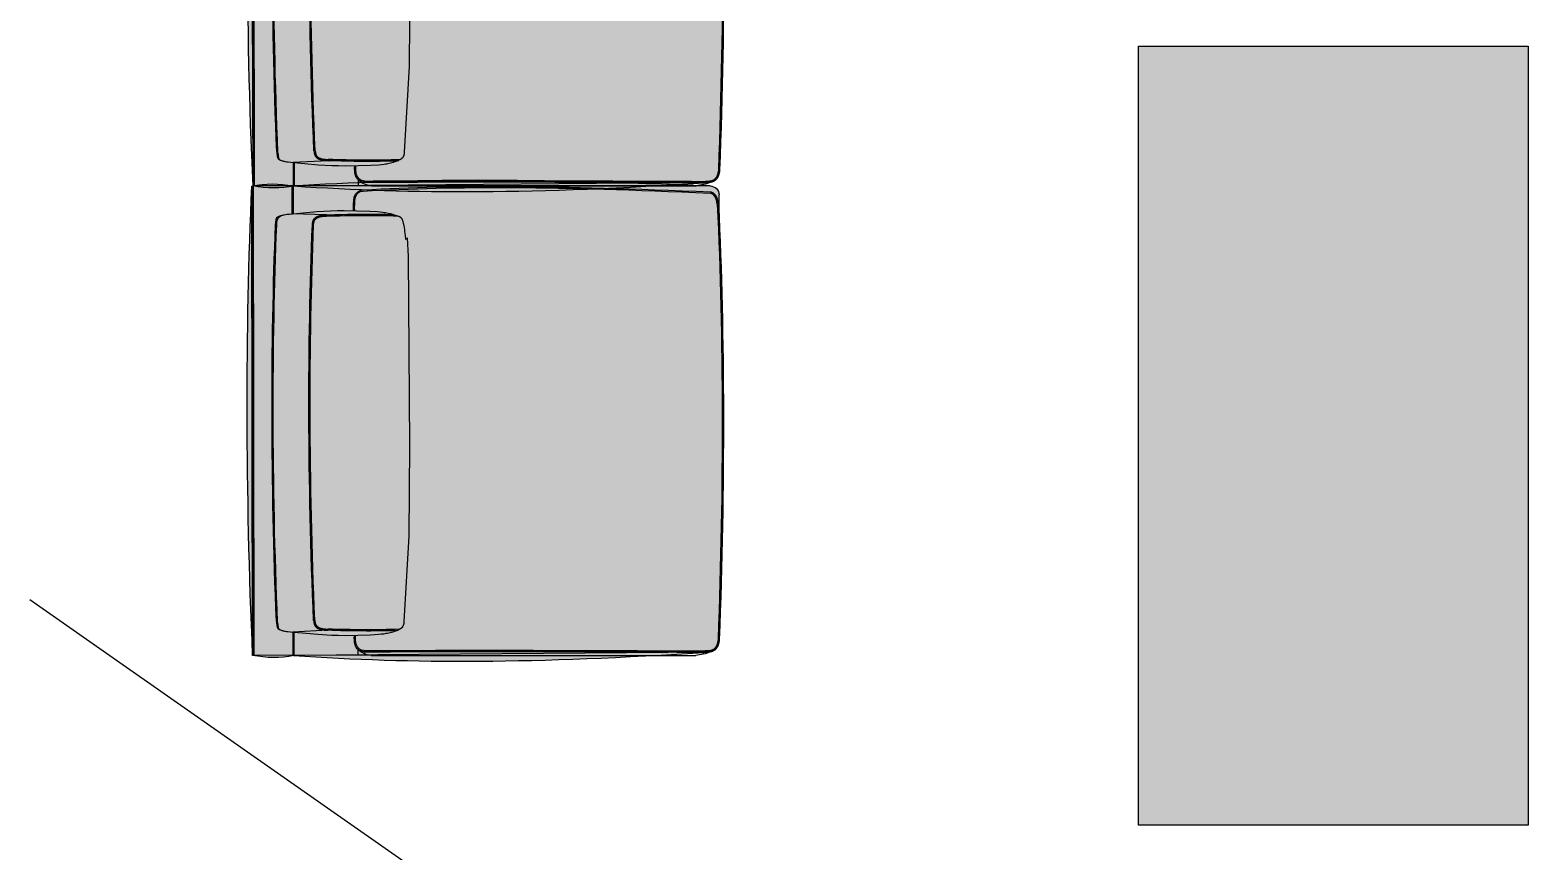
# Model space of a CAD drawing. Header units: millimetres. Extents: x -1 to 5416, y -1238 to 1407.
# Drawn here: x 387.351 to 390.811, y 1403.674 to 1405.571 of the extents above; entities that cross this region are included whole.
import ezdxf

# ---------------------------------------------------------------- set-up
doc = ezdxf.new("R2010")
doc.units = ezdxf.units.MM
doc.header["$MEASUREMENT"] = 0
doc.layers.add('A-FURN', color=32, linetype='Continuous')
doc.layers.add('Areas', color=6, linetype='Continuous', plot=False)
doc.layers.add('H-BLOCKS', color=7, linetype='Continuous', true_color=0xffffff)

# ---------------------------------------------------------------- blocks, each defined once
blk = doc.blocks.new('*U65')
at = {"layer": 'H-BLOCKS'}
h = blk.add_hatch(color=256, dxfattribs=at)
h.dxf.hatch_style = 1
h.paths.add_polyline_path([(0, 0), (0, -0.9), (1.8, -0.9), (1.8, 0)])
blk.add_lwpolyline([(0, 0), (0, -0.9), (1.8, -0.9), (1.8, 0)], close=True)
blk = doc.blocks.new('LINTELOO central elem')
at = {"layer": 'H-BLOCKS'}
h = blk.add_hatch(color=256, dxfattribs=at)
h.dxf.hatch_style = 1
h.set_gradient(color1=(255, 255, 255), one_color=1, tint=1)
edge = h.paths.add_edge_path()
edge.add_spline(control_points=[(4.3556, 28.4318), (4.3726, 28.8125), (4.3726, 29.0682), (4.3555, 29.3231)], knot_values=[0, 0, 0, 0, 1, 1, 1, 1], degree=3, periodic=0)
edge.add_spline(control_points=[(4.3555, 29.3231), (4.3616, 29.3495), (4.3615, 29.3794), (4.3555, 29.4084)], knot_values=[0, 0, 0, 0, 1, 1, 1, 1], degree=3, periodic=0)
edge.add_spline(control_points=[(4.3555, 29.4084), (4.0505, 29.4219), (3.7027, 29.4219), (3.3554, 29.4066)], knot_values=[0, 0, 0, 0, 1, 1, 1, 1], degree=3, periodic=0)
edge.add_spline(control_points=[(3.3554, 29.4066), (3.3494, 29.3779), (3.3493, 29.3483), (3.3551, 29.3196)], knot_values=[0.010186, 0.010186, 0.010186, 0.010186, 1, 1, 1, 1], degree=3, periodic=0)
edge.add_spline(control_points=[(3.3551, 29.3196), (3.3379, 29.0647), (3.3379, 28.809), (3.3624, 28.4341)], knot_values=[0, 0, 0, 0, 1, 1, 1, 1], degree=3, periodic=0)
edge.add_line((3.3624, 28.4341), (3.3626, 28.4329))
edge.add_line((3.3626, 28.4329), (3.3626, 28.4323))
edge.add_line((3.3626, 28.4323), (3.3627, 28.4317))
edge.add_line((3.3627, 28.4317), (3.3628, 28.4311))
edge.add_line((3.3628, 28.4311), (3.3629, 28.4306))
edge.add_line((3.3629, 28.4306), (3.363, 28.43))
edge.add_line((3.363, 28.43), (3.3632, 28.4294))
edge.add_line((3.3632, 28.4294), (3.3633, 28.4289))
edge.add_line((3.3633, 28.4289), (3.3635, 28.4283))
edge.add_line((3.3635, 28.4283), (3.3637, 28.4277))
edge.add_line((3.3637, 28.4277), (3.3638, 28.4272))
edge.add_line((3.3638, 28.4272), (3.364, 28.4267))
edge.add_line((3.364, 28.4267), (3.3643, 28.4261))
edge.add_line((3.3643, 28.4261), (3.3645, 28.4256))
edge.add_line((3.3645, 28.4256), (3.3648, 28.4251))
edge.add_line((3.3648, 28.4251), (3.365, 28.4246))
edge.add_line((3.365, 28.4246), (3.3652, 28.4243))
edge.add_line((3.3652, 28.4243), (3.3653, 28.4241))
edge.add_line((3.3653, 28.4241), (3.3655, 28.4238))
edge.add_line((3.3655, 28.4238), (3.3657, 28.4235))
edge.add_line((3.3657, 28.4235), (3.3659, 28.4232))
edge.add_line((3.3659, 28.4232), (3.3661, 28.4229))
edge.add_line((3.3661, 28.4229), (3.3663, 28.4226))
edge.add_line((3.3663, 28.4226), (3.3665, 28.4223))
edge.add_line((3.3665, 28.4223), (3.3668, 28.422))
edge.add_line((3.3668, 28.422), (3.367, 28.4217))
edge.add_line((3.367, 28.4217), (3.3672, 28.4215))
edge.add_line((3.3672, 28.4215), (3.3675, 28.4212))
edge.add_line((3.3675, 28.4212), (3.3677, 28.4209))
edge.add_line((3.3677, 28.4209), (3.368, 28.4207))
edge.add_line((3.368, 28.4207), (3.3685, 28.4202))
edge.add_line((3.3685, 28.4202), (3.369, 28.4197))
edge.add_line((3.369, 28.4197), (3.3696, 28.4192))
edge.add_line((3.3696, 28.4192), (3.3702, 28.4187))
edge.add_line((3.3702, 28.4187), (3.3708, 28.4183))
edge.add_line((3.3708, 28.4183), (3.3714, 28.4178))
edge.add_line((3.3714, 28.4178), (3.372, 28.4174))
edge.add_line((3.372, 28.4174), (3.3726, 28.417))
edge.add_line((3.3726, 28.417), (3.3732, 28.4167))
edge.add_line((3.3732, 28.4167), (3.3739, 28.4163))
edge.add_line((3.3739, 28.4163), (3.3743, 28.4161))
edge.add_line((3.3743, 28.4161), (3.3748, 28.4159))
edge.add_line((3.3748, 28.4159), (3.3752, 28.4157))
edge.add_line((3.3752, 28.4157), (3.3757, 28.4155))
edge.add_line((3.3757, 28.4155), (3.3762, 28.4153))
edge.add_line((3.3762, 28.4153), (3.3766, 28.4151))
edge.add_line((3.3766, 28.4151), (3.3775, 28.4148))
edge.add_line((3.3775, 28.4148), (3.3785, 28.4145))
edge.add_line((3.3785, 28.4145), (3.3794, 28.4142))
edge.add_line((3.3794, 28.4142), (3.3804, 28.414))
edge.add_line((3.3804, 28.414), (3.3814, 28.4137))
edge.add_line((3.3814, 28.4137), (3.3823, 28.4135))
edge.add_line((3.3823, 28.4135), (3.3833, 28.4133))
edge.add_line((3.3833, 28.4133), (3.3853, 28.413))
edge.add_line((3.3853, 28.413), (3.3893, 28.4124))
edge.add_spline(control_points=[(3.3893, 28.4124), (3.7125, 28.4004), (4.036, 28.4004), (4.2841, 28.4129)], knot_values=[0, 0, 0, 0, 1, 1, 1, 1], degree=3, periodic=0)
edge.add_line((4.2841, 28.4129), (4.3367, 28.4129))
edge.add_spline(control_points=[(4.3367, 28.4129), (4.3471, 28.4129), (4.3556, 28.4213), (4.3556, 28.4318)], knot_values=[0, 0, 0, 0, 1, 1, 1, 1], degree=3, periodic=0)
at = {"layer": 'A-FURN'}
for p, q in [((3.3554, 29.4066), (4.313, 29.4084)), ((3.3555, 29.1522), (3.3554, 29.404))]:
    blk.add_line(p, q, dxfattribs=at)
for points in [[(4.3555, 29.4084), (3.3554, 29.4066)], [(4.356, 29.4058), (3.3554, 29.404)], [(3.4066, 29.3347), (3.4062, 29.3319)], [(3.407, 29.3375), (3.4066, 29.3347)], [(3.4073, 29.3389), (3.407, 29.3375)], [(3.4076, 29.3403), (3.4073, 29.3389)], [(3.4079, 29.3417), (3.4076, 29.3403)], [(3.4083, 29.3431), (3.4079, 29.3417)], [(3.4087, 29.3445), (3.4083, 29.3431)], [(3.4092, 29.3459), (3.4087, 29.3445)], [(3.4097, 29.3472), (3.4092, 29.3459)], [(3.4103, 29.3486), (3.4097, 29.3472)], [(3.4105, 29.3492), (3.4103, 29.3486)], [(3.4108, 29.3498), (3.4105, 29.3492)], [(3.411, 29.3501), (3.4108, 29.3498)], [(3.4111, 29.3504), (3.411, 29.3501)], [(3.4113, 29.3507), (3.4111, 29.3504)], [(3.4114, 29.351), (3.4113, 29.3507)], [(3.4116, 29.3512), (3.4114, 29.351)], [(3.4115, 29.351), (3.4114, 29.3509)], [(3.4116, 29.3511), (3.4115, 29.351)], [(3.4115, 29.351), (3.4115, 29.351)], [(3.4118, 29.3515), (3.4116, 29.3512)], [(3.4117, 29.3511), (3.4116, 29.3511)], [(3.4118, 29.3511), (3.4117, 29.3511)], [(3.4119, 29.3516), (3.4118, 29.3515)], [(3.4119, 29.3513), (3.4118, 29.3512)], [(3.4118, 29.3512), (3.4118, 29.3511)], [(3.412, 29.3518), (3.4119, 29.3516)], [(3.4121, 29.3513), (3.4119, 29.3513)], [(3.4121, 29.3519), (3.412, 29.3518)], [(3.4122, 29.352), (3.4121, 29.3519)], [(3.4122, 29.3514), (3.4121, 29.3513)], [(3.4123, 29.3521), (3.4122, 29.352)], [(3.4124, 29.3515), (3.4122, 29.3514)], [(3.4124, 29.3523), (3.4123, 29.3521)], [(3.4125, 29.3524), (3.4124, 29.3523)], [(3.4125, 29.3515), (3.4124, 29.3515)], [(3.4126, 29.3525), (3.4125, 29.3524)], [(3.4127, 29.3516), (3.4125, 29.3515)], [(3.4127, 29.3526), (3.4126, 29.3525)], [(3.4128, 29.3527), (3.4127, 29.3526)], [(3.4128, 29.3517), (3.4127, 29.3516)], [(3.4129, 29.3528), (3.4128, 29.3527)], [(3.413, 29.3517), (3.4128, 29.3517)], [(3.4131, 29.3529), (3.4129, 29.3528)], [(3.4132, 29.3518), (3.413, 29.3517)], [(3.4132, 29.353), (3.4131, 29.3529)], [(3.4133, 29.3531), (3.4132, 29.353)], [(3.4136, 29.3519), (3.4132, 29.3518)], [(3.4134, 29.3532), (3.4133, 29.3531)], [(3.4136, 29.3533), (3.4134, 29.3532)], [(3.4137, 29.3534), (3.4136, 29.3533)], [(3.414, 29.352), (3.4136, 29.3519)], [(3.4138, 29.3534), (3.4137, 29.3534)], [(3.414, 29.3535), (3.4138, 29.3534)], [(3.4141, 29.3536), (3.414, 29.3535)], [(3.4145, 29.3521), (3.414, 29.352)], [(3.4143, 29.3537), (3.4141, 29.3536)], [(3.4144, 29.3537), (3.4143, 29.3537)], [(3.4146, 29.3538), (3.4144, 29.3537)], [(3.4155, 29.3523), (3.4145, 29.3521)], [(3.4147, 29.3539), (3.4146, 29.3538)], [(3.415, 29.354), (3.4147, 29.3539)], [(3.4153, 29.3541), (3.415, 29.354)], [(3.4156, 29.3542), (3.4153, 29.3541)], [(3.4167, 29.3525), (3.4155, 29.3523)], [(3.416, 29.3543), (3.4156, 29.3542)], [(3.4163, 29.3544), (3.416, 29.3543)], [(3.4166, 29.3545), (3.4163, 29.3544)], [(3.4173, 29.3546), (3.4166, 29.3545)], [(3.4184, 29.3528), (3.4167, 29.3525)], [(3.4179, 29.3548), (3.4173, 29.3546)], [(3.4193, 29.355), (3.4179, 29.3548)], [(3.4204, 29.353), (3.4184, 29.3528)], [(3.4206, 29.3552), (3.4193, 29.355)], [(3.4255, 29.3535), (3.4204, 29.353)], [(3.422, 29.3554), (3.4206, 29.3552)], [(3.4233, 29.3556), (3.422, 29.3554)], [(3.4286, 29.3561), (3.4233, 29.3556)], [(4.2726, 29.3553), (4.2749, 29.3553)], [(4.2727, 29.3579), (4.278, 29.3574)], [(4.2749, 29.3553), (4.2761, 29.3552)], [(4.2761, 29.3552), (4.2772, 29.3552)], [(4.2772, 29.3552), (4.2778, 29.3551)], [(4.2778, 29.3551), (4.2784, 29.3551)], [(4.278, 29.3574), (4.2794, 29.3572)], [(4.2784, 29.3551), (4.2789, 29.355)], [(4.2789, 29.355), (4.2795, 29.3549)], [(4.2794, 29.3572), (4.2807, 29.357)], [(4.2795, 29.3549), (4.2801, 29.3548)], [(4.2801, 29.3548), (4.2806, 29.3547)], [(4.2806, 29.3547), (4.2812, 29.3546)], [(4.2807, 29.357), (4.2821, 29.3568)], [(4.2812, 29.3546), (4.2817, 29.3545)], [(4.2817, 29.3545), (4.2823, 29.3543)], [(4.2821, 29.3568), (4.2834, 29.3566)], [(4.2823, 29.3543), (4.2828, 29.3541)], [(4.2828, 29.3541), (4.2833, 29.354)], [(4.2833, 29.354), (4.2838, 29.3538)], [(4.2834, 29.3566), (4.2841, 29.3564)], [(4.2838, 29.3538), (4.2844, 29.3535)], [(4.2841, 29.3564), (4.2847, 29.3563)], [(4.2844, 29.3535), (4.2849, 29.3533)], [(4.2847, 29.3563), (4.2851, 29.3562)], [(4.2849, 29.3533), (4.2854, 29.3531)], [(4.2851, 29.3562), (4.2854, 29.3561)], [(4.2854, 29.3561), (4.2857, 29.356)], [(4.2854, 29.3531), (4.2858, 29.3528)], [(4.2857, 29.356), (4.286, 29.3559)], [(4.2858, 29.3528), (4.2863, 29.3525)], [(4.286, 29.3559), (4.2863, 29.3558)], [(4.2863, 29.3558), (4.2866, 29.3557)], [(4.2863, 29.3525), (4.2866, 29.3524)], [(4.2866, 29.3557), (4.2868, 29.3556)], [(4.2866, 29.3524), (4.2868, 29.3522)], [(4.2868, 29.3556), (4.2869, 29.3555)], [(4.2868, 29.3522), (4.287, 29.3521)], [(4.2869, 29.3555), (4.2871, 29.3555)], [(4.287, 29.3521), (4.2873, 29.3519)], [(4.2871, 29.3555), (4.2872, 29.3554)], [(4.2872, 29.3554), (4.2874, 29.3553)], [(4.2873, 29.3519), (4.2875, 29.3518)], [(4.2874, 29.3553), (4.2875, 29.3552)], [(4.2875, 29.3552), (4.2876, 29.3552)], [(4.2875, 29.3518), (4.2877, 29.3516)], [(4.2876, 29.3552), (4.2878, 29.3551)], [(4.2877, 29.3516), (4.2879, 29.3514)], [(4.2878, 29.3551), (4.2879, 29.355)], [(4.2879, 29.355), (4.288, 29.3549)], [(4.2879, 29.3514), (4.2881, 29.3513)], [(4.288, 29.3549), (4.2882, 29.3548)], [(4.2881, 29.3513), (4.2883, 29.3511)], [(4.2882, 29.3548), (4.2883, 29.3547)], [(4.2883, 29.3547), (4.2884, 29.3546)], [(4.2883, 29.3511), (4.2885, 29.3509)], [(4.2884, 29.3546), (4.2885, 29.3545)], [(4.2885, 29.3545), (4.2886, 29.3544)], [(4.2885, 29.3509), (4.2887, 29.3507)], [(4.2886, 29.3544), (4.2888, 29.3543)], [(4.2887, 29.3507), (4.2889, 29.3505)], [(4.2888, 29.3543), (4.2889, 29.3542)], [(4.2889, 29.3542), (4.289, 29.3541)], [(4.2889, 29.3505), (4.2891, 29.3504)], [(4.289, 29.3541), (4.2891, 29.3539)], [(4.2891, 29.3539), (4.2892, 29.3538)], [(4.2891, 29.3504), (4.2893, 29.3502)], [(4.2892, 29.3538), (4.2893, 29.3537)], [(4.2893, 29.3537), (4.2894, 29.3536)], [(4.2893, 29.3502), (4.2895, 29.35)], [(4.2894, 29.3536), (4.2895, 29.3534)], [(4.2895, 29.3534), (4.2896, 29.3533)], [(4.2895, 29.35), (4.2897, 29.3498)], [(4.2896, 29.3533), (4.2897, 29.353)], [(4.2897, 29.353), (4.2899, 29.3528)], [(4.2897, 29.3498), (4.2898, 29.3496)], [(4.2898, 29.3496), (4.29, 29.3494)], [(4.2899, 29.3528), (4.2901, 29.3525)], [(4.29, 29.3494), (4.2902, 29.3492)], [(4.2901, 29.3525), (4.2902, 29.3522)], [(4.2902, 29.3522), (4.2904, 29.3519)], [(4.2902, 29.3492), (4.2903, 29.349)], [(4.2903, 29.349), (4.2906, 29.3486)], [(4.2904, 29.3519), (4.2905, 29.3516)], [(4.2905, 29.3516), (4.2908, 29.351)], [(4.2906, 29.3486), (4.2909, 29.3481)], [(4.2908, 29.351), (4.2911, 29.3504)], [(4.2909, 29.3481), (4.2912, 29.3477)], [(4.2911, 29.3504), (4.2917, 29.349)], [(4.2912, 29.3477), (4.2914, 29.3472)], [(4.2914, 29.3472), (4.2917, 29.3468)], [(4.2917, 29.349), (4.2922, 29.3477)], [(4.2917, 29.3468), (4.2919, 29.3463)], [(4.2919, 29.3463), (4.2922, 29.3459)], [(4.2922, 29.3477), (4.2926, 29.3463)], [(4.2922, 29.3459), (4.2927, 29.3449)], [(4.2926, 29.3463), (4.293, 29.3449)], [(4.2927, 29.3449), (4.2935, 29.343)], [(4.293, 29.3449), (4.2934, 29.3435)], [(4.2934, 29.3435), (4.2937, 29.3421)], [(4.2937, 29.3421), (4.2941, 29.3407)], [(4.2941, 29.3407), (4.2943, 29.3393)], [(4.2943, 29.3393), (4.2948, 29.3365)], [(4.2948, 29.3365), (4.2952, 29.3337)], [(4.2952, 29.3337), (4.2958, 29.328)], [(3.3624, 28.4341), (3.3549, 29.3171)], [(3.4051, 29.3213), (3.3554, 29.3213)], [(3.3554, 29.3187), (3.4049, 29.3187)], [(3.4048, 29.3187), (3.3554, 29.3187)], [(3.4056, 29.3262), (3.4004, 29.2681)], [(3.4089, 29.2464), (3.4051, 29.3213)], [(3.4062, 29.3319), (3.4056, 29.3262)], [(4.294, 29.2491), (4.2963, 29.3231)], [(4.2958, 29.328), (4.3009, 29.2699)], [(4.3561, 29.3231), (4.2963, 29.3231)], [(4.3556, 29.3205), (4.2966, 29.3205)], [(4.3556, 28.4318), (4.3556, 29.3205)], [(3.4143, 29.2698), (3.4141, 29.2695)], [(3.4145, 29.27), (3.4143, 29.2698)], [(3.4147, 29.2703), (3.4145, 29.27)], [(3.4149, 29.2706), (3.4147, 29.2703)], [(3.4151, 29.2708), (3.4149, 29.2706)], [(3.4154, 29.2711), (3.4151, 29.2708)], [(3.4156, 29.2714), (3.4154, 29.2711)], [(3.4158, 29.2716), (3.4156, 29.2714)], [(3.4161, 29.2719), (3.4158, 29.2716)], [(3.4163, 29.2721), (3.4161, 29.2719)], [(3.4166, 29.2723), (3.4163, 29.2721)], [(3.4168, 29.2726), (3.4166, 29.2723)], [(3.4171, 29.2728), (3.4168, 29.2726)], [(3.4174, 29.273), (3.4171, 29.2728)], [(3.4175, 29.2696), (3.4172, 29.2693)], [(3.4176, 29.2732), (3.4174, 29.273)], [(3.4177, 29.2699), (3.4175, 29.2696)], [(3.4179, 29.2734), (3.4176, 29.2732)], [(3.4179, 29.2701), (3.4177, 29.2699)], [(3.4182, 29.2736), (3.4179, 29.2734)], [(3.418, 29.2702), (3.4179, 29.2701)], [(3.4182, 29.2703), (3.418, 29.2702)], [(3.4185, 29.2738), (3.4182, 29.2736)], [(3.4184, 29.2705), (3.4182, 29.2703)], [(3.4185, 29.2706), (3.4184, 29.2705)], [(3.4187, 29.274), (3.4185, 29.2738)], [(3.4187, 29.2708), (3.4185, 29.2706)], [(3.4189, 29.2741), (3.4187, 29.274)], [(3.4188, 29.2709), (3.4187, 29.2708)], [(3.419, 29.271), (3.4188, 29.2709)], [(3.4192, 29.2742), (3.4189, 29.2741)], [(3.4192, 29.2712), (3.419, 29.271)], [(3.4194, 29.2743), (3.4192, 29.2742)], [(3.4193, 29.2713), (3.4192, 29.2712)], [(3.4195, 29.2714), (3.4193, 29.2713)], [(3.4196, 29.2744), (3.4194, 29.2743)], [(3.4197, 29.2715), (3.4195, 29.2714)], [(3.4198, 29.2745), (3.4196, 29.2744)], [(3.4199, 29.2717), (3.4197, 29.2715)], [(3.4203, 29.2747), (3.4198, 29.2745)], [(3.4202, 29.2719), (3.4199, 29.2717)], [(3.4205, 29.272), (3.4202, 29.2719)], [(3.4207, 29.2749), (3.4203, 29.2747)], [(3.4208, 29.2722), (3.4205, 29.272)], [(3.4212, 29.2751), (3.4207, 29.2749)], [(3.4211, 29.2723), (3.4208, 29.2722)], [(3.4214, 29.2724), (3.4211, 29.2723)], [(3.4216, 29.2753), (3.4212, 29.2751)], [(3.4217, 29.2725), (3.4214, 29.2724)], [(3.4221, 29.2754), (3.4216, 29.2753)], [(3.422, 29.2727), (3.4217, 29.2725)], [(3.4223, 29.2728), (3.422, 29.2727)], [(3.4226, 29.2755), (3.4221, 29.2754)], [(3.4226, 29.2729), (3.4223, 29.2728)], [(3.423, 29.2757), (3.4226, 29.2755)], [(3.4229, 29.273), (3.4226, 29.2729)], [(3.4232, 29.2731), (3.4229, 29.273)], [(3.4235, 29.2758), (3.423, 29.2757)], [(3.4236, 29.2731), (3.4232, 29.2731)], [(3.424, 29.2759), (3.4235, 29.2758)], [(3.4239, 29.2732), (3.4236, 29.2731)], [(3.4246, 29.2734), (3.4239, 29.2732)], [(3.4249, 29.276), (3.424, 29.2759)], [(3.4252, 29.2735), (3.4246, 29.2734)], [(3.4258, 29.2762), (3.4249, 29.276)], [(3.4259, 29.2736), (3.4252, 29.2735)], [(3.4272, 29.2764), (3.4258, 29.2762)], [(3.4273, 29.2738), (3.4259, 29.2736)], [(3.43, 29.2767), (3.4272, 29.2764)], [(3.4302, 29.2741), (3.4273, 29.2738)], [(4.2727, 29.2767), (4.2756, 29.2764)], [(4.2729, 29.2793), (4.2757, 29.279)], [(4.2756, 29.2764), (4.277, 29.2762)], [(4.2757, 29.279), (4.2771, 29.2788)], [(4.277, 29.2762), (4.2777, 29.2761)], [(4.2771, 29.2788), (4.278, 29.2787)], [(4.2777, 29.2761), (4.2783, 29.276)], [(4.278, 29.2787), (4.2789, 29.2785)], [(4.2783, 29.276), (4.279, 29.2758)], [(4.2789, 29.2785), (4.2794, 29.2784)], [(4.279, 29.2758), (4.2793, 29.2757)], [(4.2793, 29.2757), (4.2797, 29.2757)], [(4.2794, 29.2784), (4.2799, 29.2783)], [(4.2797, 29.2757), (4.28, 29.2756)], [(4.2799, 29.2783), (4.2803, 29.2781)], [(4.28, 29.2756), (4.2803, 29.2755)], [(4.2803, 29.2781), (4.2808, 29.278)], [(4.2803, 29.2755), (4.2806, 29.2754)], [(4.2806, 29.2754), (4.2809, 29.2753)], [(4.2808, 29.278), (4.2813, 29.2779)], [(4.2809, 29.2753), (4.2812, 29.2751)], [(4.2812, 29.2751), (4.2815, 29.275)], [(4.2813, 29.2779), (4.2817, 29.2777)], [(4.2815, 29.275), (4.2818, 29.2749)], [(4.2817, 29.2777), (4.2822, 29.2775)], [(4.2818, 29.2749), (4.2821, 29.2748)], [(4.2821, 29.2748), (4.2824, 29.2746)], [(4.2822, 29.2775), (4.2826, 29.2773)], [(4.2824, 29.2746), (4.2827, 29.2745)], [(4.2826, 29.2773), (4.2831, 29.2771)], [(4.2827, 29.2745), (4.283, 29.2743)], [(4.283, 29.2743), (4.2832, 29.2741)], [(4.2831, 29.2771), (4.2833, 29.277)], [(4.2832, 29.2741), (4.2834, 29.274)], [(4.2833, 29.277), (4.2835, 29.2769)], [(4.2834, 29.274), (4.2836, 29.2739)], [(4.2835, 29.2769), (4.2838, 29.2768)], [(4.2836, 29.2739), (4.2837, 29.2738)], [(4.2837, 29.2738), (4.2839, 29.2736)], [(4.2838, 29.2768), (4.284, 29.2767)], [(4.2839, 29.2736), (4.2841, 29.2735)], [(4.284, 29.2767), (4.2842, 29.2766)], [(4.2841, 29.2735), (4.2842, 29.2734)], [(4.2842, 29.2766), (4.2844, 29.2764)], [(4.2842, 29.2734), (4.2844, 29.2732)], [(4.2844, 29.2764), (4.2847, 29.2762)], [(4.2844, 29.2732), (4.2846, 29.2731)], [(4.2846, 29.2731), (4.2847, 29.273)], [(4.2847, 29.2762), (4.285, 29.276)], [(4.2847, 29.273), (4.2849, 29.2728)], [(4.2849, 29.2728), (4.285, 29.2727)], [(4.285, 29.276), (4.2853, 29.2758)], [(4.285, 29.2727), (4.2852, 29.2725)], [(4.2852, 29.2725), (4.2855, 29.2722)], [(4.2853, 29.2758), (4.2855, 29.2756)], [(4.2855, 29.2756), (4.2858, 29.2754)], [(4.2855, 29.2722), (4.2857, 29.2719)], [(4.2857, 29.2719), (4.286, 29.2715)], [(4.2858, 29.2754), (4.2861, 29.2752)], [(4.286, 29.2715), (4.2863, 29.2712)], [(4.2861, 29.2752), (4.2863, 29.275)], [(4.2863, 29.275), (4.2866, 29.2747)], [(4.2863, 29.2712), (4.2865, 29.2708)], [(4.2865, 29.2708), (4.2868, 29.2705)], [(4.2866, 29.2747), (4.2868, 29.2745)], [(4.2868, 29.2745), (4.2871, 29.2742)], [(4.2868, 29.2705), (4.287, 29.2701)], [(4.287, 29.2701), (4.2873, 29.2697)], [(4.2871, 29.2742), (4.2873, 29.274)], [(4.2873, 29.274), (4.2875, 29.2737)], [(4.2873, 29.2697), (4.2875, 29.2693)], [(4.2875, 29.2737), (4.2878, 29.2735)], [(4.2878, 29.2735), (4.288, 29.2732)], [(4.288, 29.2732), (4.2882, 29.2729)], [(4.2882, 29.2729), (4.2884, 29.2726)], [(4.2884, 29.2726), (4.2886, 29.2724)], [(4.2886, 29.2724), (4.2888, 29.2721)], [(4.2888, 29.2721), (4.289, 29.2718)], [(4.289, 29.2718), (4.2892, 29.2715)], [(4.2892, 29.2715), (4.2895, 29.2709)], [(4.2895, 29.2709), (4.2899, 29.2702)], [(4.2899, 29.2702), (4.2902, 29.2696)], [(4.2902, 29.2696), (4.2905, 29.269)], [(4.3009, 29.2699), (4.3025, 29.2407)], [(3.3988, 29.2389), (3.3983, 29.2243)], [(3.4004, 29.2681), (3.3988, 29.2389)], [(3.4091, 29.2504), (3.4089, 29.2464)], [(3.4092, 29.2525), (3.4091, 29.2504)], [(3.4094, 29.2546), (3.4092, 29.2525)], [(3.4095, 29.2558), (3.4094, 29.2546)], [(3.4097, 29.2571), (3.4095, 29.2558)], [(3.4099, 29.2584), (3.4097, 29.2571)], [(3.4102, 29.2597), (3.4099, 29.2584)], [(3.4103, 29.2604), (3.4102, 29.2597)], [(3.4105, 29.2611), (3.4103, 29.2604)], [(3.4107, 29.2617), (3.4105, 29.2611)], [(3.4109, 29.2624), (3.4107, 29.2617)], [(3.4111, 29.2631), (3.4109, 29.2624)], [(3.4113, 29.2637), (3.4111, 29.2631)], [(3.4116, 29.2644), (3.4113, 29.2637)], [(3.4117, 29.2511), (3.4115, 29.2464)], [(3.4118, 29.2651), (3.4116, 29.2644)], [(3.4118, 29.2527), (3.4117, 29.2511)], [(3.4121, 29.2657), (3.4118, 29.2651)], [(3.4119, 29.2544), (3.4118, 29.2527)], [(3.4121, 29.256), (3.4119, 29.2544)], [(3.4124, 29.2664), (3.4121, 29.2657)], [(3.4122, 29.2568), (3.4121, 29.256)], [(3.4124, 29.2576), (3.4122, 29.2568)], [(3.4127, 29.267), (3.4124, 29.2664)], [(3.4125, 29.2585), (3.4124, 29.2576)], [(3.4127, 29.2593), (3.4125, 29.2585)], [(3.413, 29.2676), (3.4127, 29.267)], [(3.4129, 29.2602), (3.4127, 29.2593)], [(3.4132, 29.2611), (3.4129, 29.2602)], [(3.4134, 29.2683), (3.413, 29.2676)], [(3.4134, 29.262), (3.4132, 29.2611)], [(3.4137, 29.2689), (3.4134, 29.2683)], [(3.4137, 29.2629), (3.4134, 29.262)], [(3.4139, 29.2692), (3.4137, 29.2689)], [(3.4141, 29.2638), (3.4137, 29.2629)], [(3.4141, 29.2695), (3.4139, 29.2692)], [(3.4142, 29.2642), (3.4141, 29.2638)], [(3.4144, 29.2646), (3.4142, 29.2642)], [(3.4146, 29.265), (3.4144, 29.2646)], [(3.4148, 29.2655), (3.4146, 29.265)], [(3.415, 29.2659), (3.4148, 29.2655)], [(3.4152, 29.2663), (3.415, 29.2659)], [(3.4154, 29.2667), (3.4152, 29.2663)], [(3.4156, 29.2671), (3.4154, 29.2667)], [(3.4159, 29.2675), (3.4156, 29.2671)], [(3.4161, 29.2678), (3.4159, 29.2675)], [(3.4164, 29.2682), (3.4161, 29.2678)], [(3.4166, 29.2686), (3.4164, 29.2682)], [(3.4169, 29.2689), (3.4166, 29.2686)], [(3.4172, 29.2693), (3.4169, 29.2689)], [(4.2875, 29.2693), (4.2877, 29.2689)], [(4.2877, 29.2689), (4.2879, 29.2685)], [(4.2879, 29.2685), (4.2881, 29.2681)], [(4.2881, 29.2681), (4.2883, 29.2677)], [(4.2883, 29.2677), (4.2885, 29.2672)], [(4.2885, 29.2672), (4.2887, 29.2668)], [(4.2887, 29.2668), (4.2888, 29.2664)], [(4.2888, 29.2664), (4.2892, 29.2655)], [(4.2892, 29.2655), (4.2895, 29.2646)], [(4.2895, 29.2646), (4.2897, 29.2637)], [(4.2897, 29.2637), (4.29, 29.2628)], [(4.29, 29.2628), (4.2902, 29.2619)], [(4.2902, 29.2619), (4.2904, 29.2611)], [(4.2904, 29.2611), (4.2905, 29.2602)], [(4.2905, 29.269), (4.2908, 29.2683)], [(4.2905, 29.2602), (4.2907, 29.2594)], [(4.2907, 29.2594), (4.2908, 29.2586)], [(4.2908, 29.2683), (4.2911, 29.2677)], [(4.2908, 29.2586), (4.291, 29.257)], [(4.291, 29.257), (4.2911, 29.2554)], [(4.2911, 29.2677), (4.2913, 29.267)], [(4.2911, 29.2554), (4.2912, 29.2537)], [(4.2912, 29.2537), (4.2914, 29.249)], [(4.2913, 29.267), (4.2916, 29.2664)], [(4.2916, 29.2664), (4.2918, 29.2657)], [(4.2918, 29.2657), (4.292, 29.265)], [(4.292, 29.265), (4.2922, 29.2644)], [(4.2922, 29.2644), (4.2924, 29.2637)], [(4.2924, 29.2637), (4.2926, 29.263)], [(4.2926, 29.263), (4.2927, 29.2624)], [(4.2927, 29.2624), (4.293, 29.261)], [(4.293, 29.261), (4.2932, 29.2597)], [(4.2932, 29.2597), (4.2934, 29.2584)], [(4.2934, 29.2584), (4.2935, 29.2572)], [(4.2935, 29.2572), (4.2937, 29.2551)], [(4.2937, 29.2551), (4.2938, 29.253)], [(4.2938, 29.253), (4.294, 29.249)], [(4.3025, 29.2407), (4.303, 29.2261)], [(3.3983, 29.2243), (3.3981, 29.2098)], [(3.3981, 29.2098), (3.3985, 29.1826)], [(4.3032, 29.2116), (4.3029, 29.1844)], [(4.303, 29.2261), (4.3032, 29.2116)], [(3.3554, 29.1815), (3.3675, 29.1815)], [(3.3985, 29.1826), (3.3995, 29.1554)], [(4.3029, 29.1844), (4.3019, 29.1572)], [(3.3554, 29.1494), (3.3554, 28.4626)], [(3.3554, 29.1494), (3.3554, 28.4626)], [(3.3554, 29.1494), (3.3554, 28.4626)], [(3.3554, 29.1494), (3.3554, 28.4626)], [(3.3554, 29.1494), (3.3554, 28.4626)], [(3.3554, 29.1494), (3.3554, 28.4626)], [(3.3554, 29.1494), (3.3554, 28.4626)], [(3.3554, 29.1494), (3.3554, 28.4626)], [(3.3995, 29.1554), (3.4004, 29.1385)], [(4.3019, 29.1572), (4.3009, 29.1403)], [(3.4004, 29.1385), (3.401, 29.1329)], [(3.401, 29.1329), (3.4016, 29.1273)], [(3.4016, 29.1273), (3.402, 29.1245)], [(3.402, 29.1245), (3.4024, 29.1218)], [(3.4024, 29.1218), (3.4029, 29.119)], [(3.4029, 29.119), (3.4035, 29.1163)], [(3.4035, 29.1163), (3.4041, 29.1135)], [(3.4041, 29.1135), (3.4048, 29.1108)], [(3.4048, 29.1108), (3.4058, 29.1071)], [(4.2966, 29.1126), (4.2955, 29.1089)], [(4.2972, 29.1153), (4.2966, 29.1126)], [(4.2979, 29.1181), (4.2972, 29.1153)], [(4.2984, 29.1208), (4.2979, 29.1181)], [(4.2989, 29.1236), (4.2984, 29.1208)], [(4.2993, 29.1263), (4.2989, 29.1236)], [(4.2997, 29.1291), (4.2993, 29.1263)], [(4.3004, 29.1347), (4.2997, 29.1291)], [(4.3009, 29.1403), (4.3004, 29.1347)], [(3.4058, 29.1071), (3.4069, 29.1035)], [(3.4069, 29.1035), (3.4093, 29.0963)], [(3.4105, 29.0942), (3.4093, 29.0963)], [(3.4111, 29.0932), (3.4105, 29.0942)], [(3.4114, 29.0927), (3.4111, 29.0932)], [(3.4117, 29.0922), (3.4114, 29.0927)], [(3.412, 29.0917), (3.4117, 29.0922)], [(3.4123, 29.0912), (3.412, 29.0917)], [(3.4127, 29.0908), (3.4123, 29.0912)], [(3.413, 29.0903), (3.4127, 29.0908)], [(3.4134, 29.0899), (3.413, 29.0903)], [(3.4136, 29.0896), (3.4134, 29.0899)], [(3.4138, 29.0894), (3.4136, 29.0896)], [(3.414, 29.0892), (3.4138, 29.0894)], [(3.4142, 29.089), (3.414, 29.0892)], [(3.4144, 29.0888), (3.4142, 29.089)], [(3.4146, 29.0886), (3.4144, 29.0888)], [(3.415, 29.0883), (3.4146, 29.0886)], [(3.4153, 29.088), (3.415, 29.0883)], [(3.4157, 29.0877), (3.4153, 29.088)], [(3.4161, 29.0875), (3.4157, 29.0877)], [(3.4165, 29.0872), (3.4161, 29.0875)], [(3.4169, 29.087), (3.4165, 29.0872)], [(3.4173, 29.0867), (3.4169, 29.087)], [(3.4177, 29.0865), (3.4173, 29.0867)], [(3.4181, 29.0863), (3.4177, 29.0865)], [(3.4185, 29.0861), (3.4181, 29.0863)], [(3.419, 29.0859), (3.4185, 29.0861)], [(3.4194, 29.0857), (3.419, 29.0859)], [(3.4198, 29.0856), (3.4194, 29.0857)], [(3.4203, 29.0854), (3.4198, 29.0856)], [(3.4207, 29.0853), (3.4203, 29.0854)], [(3.4212, 29.0852), (3.4207, 29.0853)], [(3.4216, 29.0851), (3.4212, 29.0852)], [(3.422, 29.085), (3.4216, 29.0851)], [(3.4223, 29.0849), (3.422, 29.085)], [(3.4227, 29.0848), (3.4223, 29.0849)], [(3.4235, 29.0847), (3.4227, 29.0848)], [(3.4243, 29.0846), (3.4235, 29.0847)], [(3.4251, 29.0846), (3.4243, 29.0846)], [(3.4274, 29.0844), (3.4251, 29.0846)], [(3.6095, 29.0739), (3.4274, 29.0844)], [(4.2501, 29.082), (4.2418, 29.0813)], [(4.2418, 29.0813), (4.2452, 29.0771)], [(4.2585, 29.0828), (4.2501, 29.082)], [(4.2628, 29.0834), (4.2585, 29.0828)], [(4.2671, 29.084), (4.2628, 29.0834)], [(4.2715, 29.0848), (4.2671, 29.084)], [(4.276, 29.0857), (4.2715, 29.0848)], [(4.278, 29.0862), (4.276, 29.0857)], [(4.279, 29.0864), (4.278, 29.0862)], [(4.28, 29.0867), (4.279, 29.0864)], [(4.281, 29.087), (4.28, 29.0867)], [(4.2819, 29.0873), (4.281, 29.087)], [(4.2828, 29.0876), (4.2819, 29.0873)], [(4.2833, 29.0878), (4.2828, 29.0876)], [(4.2838, 29.088), (4.2833, 29.0878)], [(4.2842, 29.0882), (4.2838, 29.088)], [(4.2846, 29.0884), (4.2842, 29.0882)], [(4.2851, 29.0886), (4.2846, 29.0884)], [(4.2855, 29.0888), (4.2851, 29.0886)], [(4.2859, 29.089), (4.2855, 29.0888)], [(4.2863, 29.0893), (4.2859, 29.089)], [(4.2867, 29.0895), (4.2863, 29.0893)], [(4.287, 29.0898), (4.2867, 29.0895)], [(4.2872, 29.0899), (4.287, 29.0898)], [(4.2874, 29.0901), (4.2872, 29.0899)], [(4.2876, 29.0902), (4.2874, 29.0901)], [(4.2878, 29.0903), (4.2876, 29.0902)], [(4.2879, 29.0905), (4.2878, 29.0903)], [(4.2881, 29.0906), (4.2879, 29.0905)], [(4.2883, 29.0908), (4.2881, 29.0906)], [(4.2884, 29.0909), (4.2883, 29.0908)], [(4.2886, 29.0911), (4.2884, 29.0909)], [(4.2887, 29.0913), (4.2886, 29.0911)], [(4.2889, 29.0914), (4.2887, 29.0913)], [(4.289, 29.0916), (4.2889, 29.0914)], [(4.2892, 29.0918), (4.289, 29.0916)], [(4.2893, 29.0919), (4.2892, 29.0918)], [(4.2894, 29.0921), (4.2893, 29.0919)], [(4.2896, 29.0923), (4.2894, 29.0921)], [(4.2897, 29.0925), (4.2896, 29.0923)], [(4.2898, 29.0926), (4.2897, 29.0925)], [(4.2899, 29.0928), (4.2898, 29.0926)], [(4.29, 29.0929), (4.2899, 29.0928)], [(4.2902, 29.0933), (4.29, 29.0929)], [(4.2903, 29.0936), (4.2902, 29.0933)], [(4.2905, 29.094), (4.2903, 29.0936)], [(4.2907, 29.0943), (4.2905, 29.094)], [(4.2908, 29.0947), (4.2907, 29.0943)], [(4.291, 29.095), (4.2908, 29.0947)], [(4.2913, 29.0958), (4.291, 29.095)], [(4.2915, 29.0965), (4.2913, 29.0958)], [(4.292, 29.0981), (4.2915, 29.0965)], [(4.2944, 29.1053), (4.292, 29.0981)], [(4.2955, 29.1089), (4.2944, 29.1053)], [(3.8032, 29.0727), (3.6095, 29.0739)], [(4.2055, 29.0754), (3.8032, 29.0727)], [(4.2452, 29.0771), (4.2055, 29.0754)], [(3.3623, 28.4378), (3.3622, 28.4428)], [(3.3648, 28.4401), (3.3648, 28.4428)], [(3.3648, 28.4375), (3.3648, 28.4401)], [(3.3623, 28.4366), (3.3623, 28.4378)], [(3.3623, 28.4353), (3.3623, 28.4366)], [(3.3624, 28.4341), (3.3623, 28.4353)], [(3.3626, 28.4329), (3.3624, 28.4341)], [(3.3626, 28.4323), (3.3626, 28.4329)], [(3.3627, 28.4317), (3.3626, 28.4323)], [(3.3628, 28.4311), (3.3627, 28.4317)], [(3.3629, 28.4306), (3.3628, 28.4311)], [(3.363, 28.43), (3.3629, 28.4306)], [(3.3632, 28.4294), (3.363, 28.43)], [(3.3633, 28.4289), (3.3632, 28.4294)], [(3.3635, 28.4283), (3.3633, 28.4289)], [(3.3637, 28.4277), (3.3635, 28.4283)], [(3.3638, 28.4272), (3.3637, 28.4277)], [(3.364, 28.4267), (3.3638, 28.4272)], [(3.3643, 28.4261), (3.364, 28.4267)], [(3.3645, 28.4256), (3.3643, 28.4261)], [(3.3648, 28.4251), (3.3645, 28.4256)], [(3.3649, 28.4364), (3.3648, 28.4375)], [(3.365, 28.4246), (3.3648, 28.4251)], [(3.3649, 28.4352), (3.3649, 28.4364)], [(3.365, 28.4341), (3.3649, 28.4352)], [(3.3651, 28.433), (3.365, 28.4341)], [(3.3652, 28.4243), (3.365, 28.4246)], [(3.3652, 28.4325), (3.3651, 28.433)], [(3.3653, 28.4319), (3.3652, 28.4325)], [(3.3653, 28.4241), (3.3652, 28.4243)], [(3.3654, 28.4314), (3.3653, 28.4319)], [(3.3655, 28.4238), (3.3653, 28.4241)], [(3.3655, 28.4309), (3.3654, 28.4314)], [(3.3656, 28.4304), (3.3655, 28.4309)], [(3.3657, 28.4235), (3.3655, 28.4238)], [(3.3657, 28.4299), (3.3656, 28.4304)], [(3.3658, 28.4294), (3.3657, 28.4299)], [(3.3659, 28.4232), (3.3657, 28.4235)], [(3.366, 28.4289), (3.3658, 28.4294)], [(3.3661, 28.4229), (3.3659, 28.4232)], [(3.3661, 28.4285), (3.366, 28.4289)], [(3.3663, 28.428), (3.3661, 28.4285)], [(3.3663, 28.4226), (3.3661, 28.4229)], [(3.3665, 28.4275), (3.3663, 28.428)], [(3.3665, 28.4223), (3.3663, 28.4226)], [(3.3667, 28.4271), (3.3665, 28.4275)], [(3.3668, 28.422), (3.3665, 28.4223)], [(3.3669, 28.4267), (3.3667, 28.4271)], [(3.367, 28.4217), (3.3668, 28.422)], [(3.3671, 28.4262), (3.3669, 28.4267)], [(3.3672, 28.4215), (3.367, 28.4217)], [(3.3673, 28.4258), (3.3671, 28.4262)], [(3.3675, 28.4212), (3.3672, 28.4215)], [(3.3675, 28.4254), (3.3673, 28.4258)], [(3.3677, 28.4251), (3.3675, 28.4254)], [(3.3677, 28.4209), (3.3675, 28.4212)], [(3.3679, 28.4247), (3.3677, 28.4251)], [(3.368, 28.4207), (3.3677, 28.4209)], [(3.3682, 28.4244), (3.3679, 28.4247)], [(3.3685, 28.4202), (3.368, 28.4207)], [(3.3684, 28.4241), (3.3682, 28.4244)], [(3.3686, 28.4238), (3.3684, 28.4241)], [(3.369, 28.4197), (3.3685, 28.4202)], [(3.3689, 28.4235), (3.3686, 28.4238)], [(3.3691, 28.4232), (3.3689, 28.4235)], [(3.3696, 28.4192), (3.369, 28.4197)], [(3.3694, 28.4229), (3.3691, 28.4232)], [(3.3697, 28.4226), (3.3694, 28.4229)], [(3.3702, 28.4187), (3.3696, 28.4192)], [(3.3699, 28.4224), (3.3697, 28.4226)], [(3.3702, 28.4221), (3.3699, 28.4224)], [(3.3704, 28.4219), (3.3702, 28.4221)], [(3.3708, 28.4183), (3.3702, 28.4187)], [(3.3707, 28.4216), (3.3704, 28.4219)], [(3.371, 28.4214), (3.3707, 28.4216)], [(3.3714, 28.4178), (3.3708, 28.4183)], [(3.3712, 28.4212), (3.371, 28.4214)], [(3.3715, 28.4209), (3.3712, 28.4212)], [(3.372, 28.4174), (3.3714, 28.4178)], [(3.3719, 28.4206), (3.3715, 28.4209)], [(3.3723, 28.4203), (3.3719, 28.4206)], [(3.3726, 28.417), (3.372, 28.4174)], [(3.3728, 28.42), (3.3723, 28.4203)], [(3.3732, 28.4167), (3.3726, 28.417)], [(3.3732, 28.4197), (3.3728, 28.42)], [(3.3736, 28.4194), (3.3732, 28.4197)], [(3.3739, 28.4163), (3.3732, 28.4167)], [(3.3741, 28.4192), (3.3736, 28.4194)], [(3.3743, 28.4161), (3.3739, 28.4163)], [(3.3745, 28.4189), (3.3741, 28.4192)], [(3.3748, 28.4159), (3.3743, 28.4161)], [(3.375, 28.4187), (3.3745, 28.4189)], [(3.3752, 28.4157), (3.3748, 28.4159)], [(3.3754, 28.4184), (3.375, 28.4187)], [(3.3757, 28.4155), (3.3752, 28.4157)], [(3.3759, 28.4182), (3.3754, 28.4184)], [(3.3762, 28.4153), (3.3757, 28.4155)], [(3.3764, 28.418), (3.3759, 28.4182)], [(3.3766, 28.4151), (3.3762, 28.4153)], [(3.3768, 28.4178), (3.3764, 28.418)], [(3.3775, 28.4148), (3.3766, 28.4151)], [(3.3773, 28.4176), (3.3768, 28.4178)], [(3.3778, 28.4174), (3.3773, 28.4176)], [(3.3785, 28.4145), (3.3775, 28.4148)], [(3.3783, 28.4173), (3.3778, 28.4174)], [(3.3788, 28.4171), (3.3783, 28.4173)], [(3.3794, 28.4142), (3.3785, 28.4145)], [(3.3795, 28.4169), (3.3788, 28.4171)], [(3.3804, 28.414), (3.3794, 28.4142)], [(3.3802, 28.4167), (3.3795, 28.4169)], [(3.3809, 28.4165), (3.3802, 28.4167)], [(3.3814, 28.4137), (3.3804, 28.414)], [(3.3816, 28.4163), (3.3809, 28.4165)], [(3.3823, 28.4135), (3.3814, 28.4137)], [(3.3831, 28.416), (3.3816, 28.4163)], [(3.3833, 28.4133), (3.3823, 28.4135)], [(3.3847, 28.4157), (3.3831, 28.416)], [(3.3853, 28.413), (3.3833, 28.4133)], [(3.3896, 28.415), (3.3847, 28.4157)], [(3.3893, 28.4124), (3.3853, 28.413)], [(4.2841, 28.4129), (4.3367, 28.4129)], [(4.3165, 28.4168), (4.3214, 28.4175)], [(4.3168, 28.4142), (4.3208, 28.4148)], [(4.3208, 28.4148), (4.3227, 28.4151)], [(4.3214, 28.4175), (4.3229, 28.4178)], [(4.3227, 28.4151), (4.3237, 28.4153)], [(4.3229, 28.4178), (4.3244, 28.4181)], [(4.3237, 28.4153), (4.3247, 28.4155)], [(4.3244, 28.4181), (4.3251, 28.4183)], [(4.3247, 28.4155), (4.3257, 28.4158)], [(4.3251, 28.4183), (4.3259, 28.4185)], [(4.3257, 28.4158), (4.3266, 28.416)], [(4.3259, 28.4185), (4.3266, 28.4187)], [(4.3266, 28.4187), (4.3273, 28.4189)], [(4.3266, 28.416), (4.3276, 28.4163)], [(4.3273, 28.4189), (4.3278, 28.4191)], [(4.3276, 28.4163), (4.3285, 28.4166)], [(4.3278, 28.4191), (4.3283, 28.4192)], [(4.3283, 28.4192), (4.3288, 28.4194)], [(4.3285, 28.4166), (4.3294, 28.4169)], [(4.3288, 28.4194), (4.3292, 28.4196)], [(4.3292, 28.4196), (4.3297, 28.4198)], [(4.3294, 28.4169), (4.3299, 28.4171)], [(4.3297, 28.4198), (4.3302, 28.42)], [(4.3299, 28.4171), (4.3304, 28.4173)], [(4.3302, 28.42), (4.3306, 28.4202)], [(4.3304, 28.4173), (4.3308, 28.4175)], [(4.3306, 28.4202), (4.3311, 28.4205)], [(4.3308, 28.4175), (4.3313, 28.4177)], [(4.3311, 28.4205), (4.3315, 28.4207)], [(4.3313, 28.4177), (4.3317, 28.4179)], [(4.3315, 28.4207), (4.332, 28.421)], [(4.3317, 28.4179), (4.3322, 28.4181)], [(4.332, 28.421), (4.3324, 28.4212)], [(4.3322, 28.4181), (4.3328, 28.4185)], [(4.3324, 28.4212), (4.3329, 28.4215)], [(4.3328, 28.4185), (4.3334, 28.4188)], [(4.3329, 28.4215), (4.3333, 28.4218)], [(4.3333, 28.4218), (4.3337, 28.4221)], [(4.3334, 28.4188), (4.3341, 28.4192)], [(4.3337, 28.4221), (4.3341, 28.4224)], [(4.3341, 28.4224), (4.3345, 28.4227)], [(4.3341, 28.4192), (4.3347, 28.4196)], [(4.3345, 28.4227), (4.3348, 28.423)], [(4.3347, 28.4196), (4.3353, 28.4201)], [(4.3348, 28.423), (4.3351, 28.4232)], [(4.3351, 28.4232), (4.3354, 28.4234)], [(4.3353, 28.4201), (4.3359, 28.4205)], [(4.3354, 28.4234), (4.3356, 28.4237)], [(4.3356, 28.4237), (4.3359, 28.4239)], [(4.3359, 28.4239), (4.3362, 28.4242)], [(4.3359, 28.4205), (4.3365, 28.421)], [(4.3362, 28.4242), (4.3364, 28.4244)], [(4.3364, 28.4244), (4.3366, 28.4247)], [(4.3365, 28.421), (4.337, 28.4215)], [(4.3366, 28.4247), (4.3369, 28.425)], [(4.3369, 28.425), (4.3372, 28.4253)], [(4.337, 28.4215), (4.3376, 28.422)], [(4.3372, 28.4253), (4.3374, 28.4256)], [(4.3374, 28.4256), (4.3377, 28.4259)], [(4.3376, 28.422), (4.3381, 28.4225)], [(4.3377, 28.4259), (4.3379, 28.4262)], [(4.3379, 28.4262), (4.3381, 28.4265)], [(4.3381, 28.4265), (4.3383, 28.4269)], [(4.3381, 28.4225), (4.3383, 28.4227)], [(4.3383, 28.4269), (4.3385, 28.4272)], [(4.3383, 28.4227), (4.3386, 28.423)], [(4.3385, 28.4272), (4.3388, 28.4276)], [(4.3386, 28.423), (4.3388, 28.4233)], [(4.3388, 28.4276), (4.339, 28.428)], [(4.3388, 28.4233), (4.3391, 28.4235)], [(4.339, 28.428), (4.3392, 28.4285)], [(4.3391, 28.4235), (4.3393, 28.4238)], [(4.3392, 28.4285), (4.3394, 28.4289)], [(4.3393, 28.4238), (4.3395, 28.4241)], [(4.3394, 28.4289), (4.3396, 28.4293)], [(4.3395, 28.4241), (4.3397, 28.4244)], [(4.3396, 28.4293), (4.3398, 28.4298)], [(4.3397, 28.4244), (4.3399, 28.4247)], [(4.3398, 28.4298), (4.3399, 28.4303)], [(4.3399, 28.4303), (4.3401, 28.4307)], [(4.3399, 28.4247), (4.3402, 28.425)], [(4.3401, 28.4307), (4.3402, 28.4312)], [(4.3402, 28.425), (4.3404, 28.4253)], [(4.3404, 28.4253), (4.3405, 28.4256)], [(4.3405, 28.4256), (4.3407, 28.4259)], [(4.3407, 28.4259), (4.3409, 28.4261)], [(4.3409, 28.4261), (4.341, 28.4264)], [(4.341, 28.4264), (4.3413, 28.4269)], [(4.3413, 28.4269), (4.3416, 28.4274)], [(4.3416, 28.4274), (4.3418, 28.4279)], [(4.3418, 28.4279), (4.342, 28.4285)], [(4.342, 28.4285), (4.3422, 28.429)], [(4.3422, 28.429), (4.3424, 28.4295)], [(4.3424, 28.4295), (4.3426, 28.4301)], [(4.3426, 28.4301), (4.3427, 28.4306)], [(4.3427, 28.4306), (4.3429, 28.4312)]]:
    blk.add_lwpolyline(points, dxfattribs=at)
for points in [[(3.3552, 29.3187), (3.3493, 29.3477), (3.3493, 29.3776), (3.3554, 29.4066)], [(3.3554, 29.4066), (3.7027, 29.4219), (4.0505, 29.4219), (4.3555, 29.4084)], [(4.3555, 29.4084), (4.3615, 29.3794), (4.3616, 29.3495), (4.3556, 29.3205)], [(3.4255, 29.3535), (3.7219, 29.3656), (4.0186, 29.3656), (4.2726, 29.3553)], [(3.4286, 29.3561), (3.724, 29.3681), (4.0197, 29.3681), (4.2727, 29.3579)], [(3.3551, 29.3196), (3.3379, 29.0647), (3.3379, 28.809), (3.3624, 28.4341)], [(4.3555, 29.3231), (4.3726, 29.0682), (4.3726, 28.8125), (4.3556, 28.4318)], [(3.43, 29.2767), (3.725, 29.2895), (4.0203, 29.2898), (4.2729, 29.2793)], [(3.4302, 29.2741), (3.725, 29.287), (4.0203, 29.2872), (4.2727, 29.2767)], [(3.4082, 29.0996), (3.4068, 29.1486), (3.4071, 29.1975), (3.4089, 29.2464)], [(3.4109, 29.0934), (3.4094, 29.1443), (3.4096, 29.1954), (3.4115, 29.2464)], [(4.2914, 29.249), (4.2933, 29.1987), (4.2935, 29.1483), (4.292, 29.0981)], [(4.294, 29.2491), (4.2958, 29.2016), (4.2961, 29.1541), (4.2948, 29.1066)], [(3.3554, 29.1494), (3.3547, 29.1613), (3.3591, 29.173), (3.3675, 29.1815)], [(3.363, 29.1695), (3.3634, 29.1785), (3.3695, 29.1861), (3.3782, 29.1884)], [(3.3656, 29.1694), (3.3659, 29.1772), (3.3713, 29.1839), (3.3788, 29.1859)], [(3.3782, 29.1884), (3.3844, 29.19), (3.3908, 29.1905), (3.3972, 29.1898)], [(3.3788, 29.1859), (3.3847, 29.1874), (3.3909, 29.1879), (3.397, 29.1872)], [(4.3029, 29.1892), (4.3125, 29.1896), (4.322, 29.1891), (4.3314, 29.1877)], [(4.303, 29.1917), (4.3127, 29.1922), (4.3224, 29.1917), (4.332, 29.1902)], [(4.3314, 29.1877), (4.3389, 29.1857), (4.3443, 29.179), (4.3447, 29.1712)], [(4.332, 29.1902), (4.3407, 29.1879), (4.3468, 29.1803), (4.3472, 29.1713)], [(3.3554, 29.1494), (3.3553, 29.151), (3.3553, 29.1525), (3.3554, 29.1541)], [(3.3554, 29.1494), (3.3553, 29.151), (3.3553, 29.1525), (3.3554, 29.1541)], [(3.3554, 29.1541), (3.3555, 29.1525), (3.3555, 29.151), (3.3554, 29.1494)], [(3.3554, 29.1541), (3.3555, 29.1525), (3.3555, 29.151), (3.3554, 29.1494)], [(3.363, 29.1695), (3.3641, 28.9692), (3.3639, 28.7689), (3.3622, 28.4428)], [(3.3656, 29.1695), (3.3667, 28.9692), (3.3664, 28.7689), (3.3648, 28.4428)], [(4.3447, 29.1712), (4.3562, 28.9667), (4.3548, 28.7616), (4.3403, 28.4315)], [(4.3472, 29.1715), (4.3588, 28.9668), (4.3573, 28.7615), (4.3429, 28.4312)], [(3.3629, 28.4307), (3.3589, 28.4409), (3.3564, 28.4517), (3.3554, 28.4626)], [(4.3168, 28.4142), (4.036, 28.4004), (3.7125, 28.4004), (3.3893, 28.4124)], [(4.3165, 28.4168), (4.0358, 28.403), (3.7124, 28.403), (3.3894, 28.415)], [(4.3556, 28.4318), (4.3556, 28.4213), (4.3471, 28.4129), (4.3367, 28.4129)]]:
    blk.add_open_spline(points, degree=3, dxfattribs=at)

msp = doc.modelspace()

# ---------------------------------------------------------------- linework, layer by layer
at = {"layer": 'Areas'}
msp.add_lwpolyline([(390.4515, 1402.0835), (387.3509, 1404.2545)], dxfattribs=at)

# ---------------------------------------------------------------- block references
at = {"xscale": 1.084080369742952, "yscale": 1.084080369742952, "zscale": 1.084080369742952, "rotation": 90.00000000000692}
for p in [(419.7452, 1401.5733), (419.7444, 1400.4886)]:
    msp.add_blockref('LINTELOO central elem', p, dxfattribs=at)
at = {"layer": 'A-FURN', "xscale": -1, "rotation": 90}
msp.add_blockref('*U65', (389.9111, 1405.5336), dxfattribs=at)

doc.saveas('drawing.dxf')
